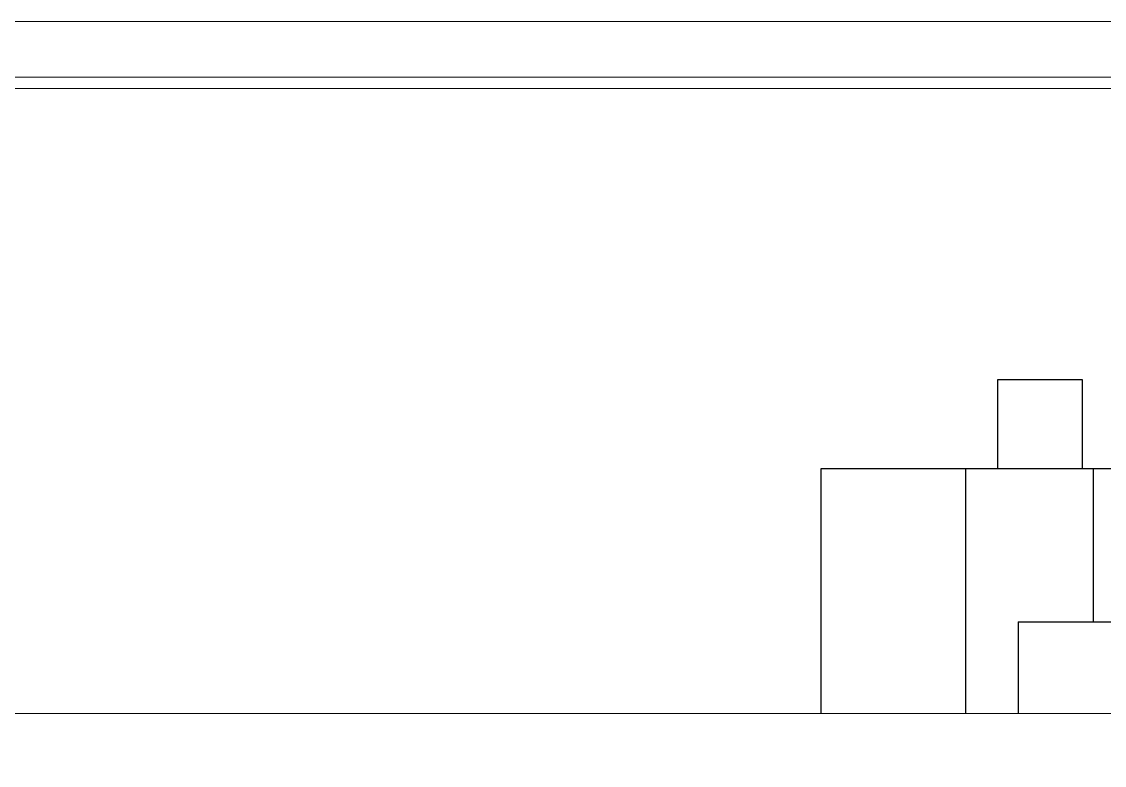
# Model space of a CAD drawing. Header units: millimetres. Extents: x 521 to 1055, y 261 to 520.
# Drawn here: x 844.03 to 863.5, y 331.95 to 345.32 of the extents above; entities that cross this region are included whole.
import ezdxf

# ---------------------------------------------------------------- set-up
doc = ezdxf.new("R2010")
doc.units = ezdxf.units.MM
doc.linetypes.add('CONTINU', pattern=[0])
doc.layers.add('0.1', color=8, linetype='Continuous', lineweight=13)

msp = doc.modelspace()

# ---------------------------------------------------------------- linework, layer by layer
at = {"layer": '0.1', "color": 8, "linetype": 'CONTINU', "lineweight": -2}
for p, q in [((858.39903, 337.28219), (858.39903, 332.88219)), ((860.99903, 337.28219), (858.39903, 337.28219)), ((860.99903, 337.28219), (860.99903, 332.88219)), ((863.29903, 337.28219), (860.99903, 337.28219)), ((870.89903, 337.28219), (863.29903, 337.28219)), ((863.29903, 337.28219), (863.29903, 334.53219)), ((861.94903, 334.53219), (874.29903, 334.53219)), ((861.94903, 334.53219), (861.94903, 332.88219))]:
    msp.add_line(p, q, dxfattribs=at)
at = {"layer": '0.1', "color": 254}
msp.add_line((892.94903, 332.88219), (842.94903, 332.88219), dxfattribs=at)
at = {"layer": '0.1', "color": 8}
for points in [[(917.35668, 345.32093), (791.15229, 345.32093), (791.15229, 261.32093), (917.35668, 261.32093)], [(793.65229, 262.32093), (793.65229, 344.32093), (916.35668, 344.32093), (916.35668, 262.32093)]]:
    msp.add_lwpolyline(points, close=True, dxfattribs=at)
msp.add_lwpolyline([(900.53668, 343.12093, 0.41421356), (899.53668, 344.12093), (794.85229, 344.12093, 0.41421356), (793.85229, 343.12093), (793.85229, 269.52093, 0.41421356), (794.85229, 268.52093), (899.53668, 268.52093, 0.41421356), (900.53668, 269.52093)], format="xyb", close=True, dxfattribs=at)
at = {"layer": '0.1', "color": 8, "linetype": 'CONTINU', "lineweight": -2}
msp.add_lwpolyline([(863.10624, 337.28219), (863.10624, 338.88219), (861.57624, 338.88219), (861.57624, 337.28219)], dxfattribs=at)

doc.saveas('drawing.dxf')
